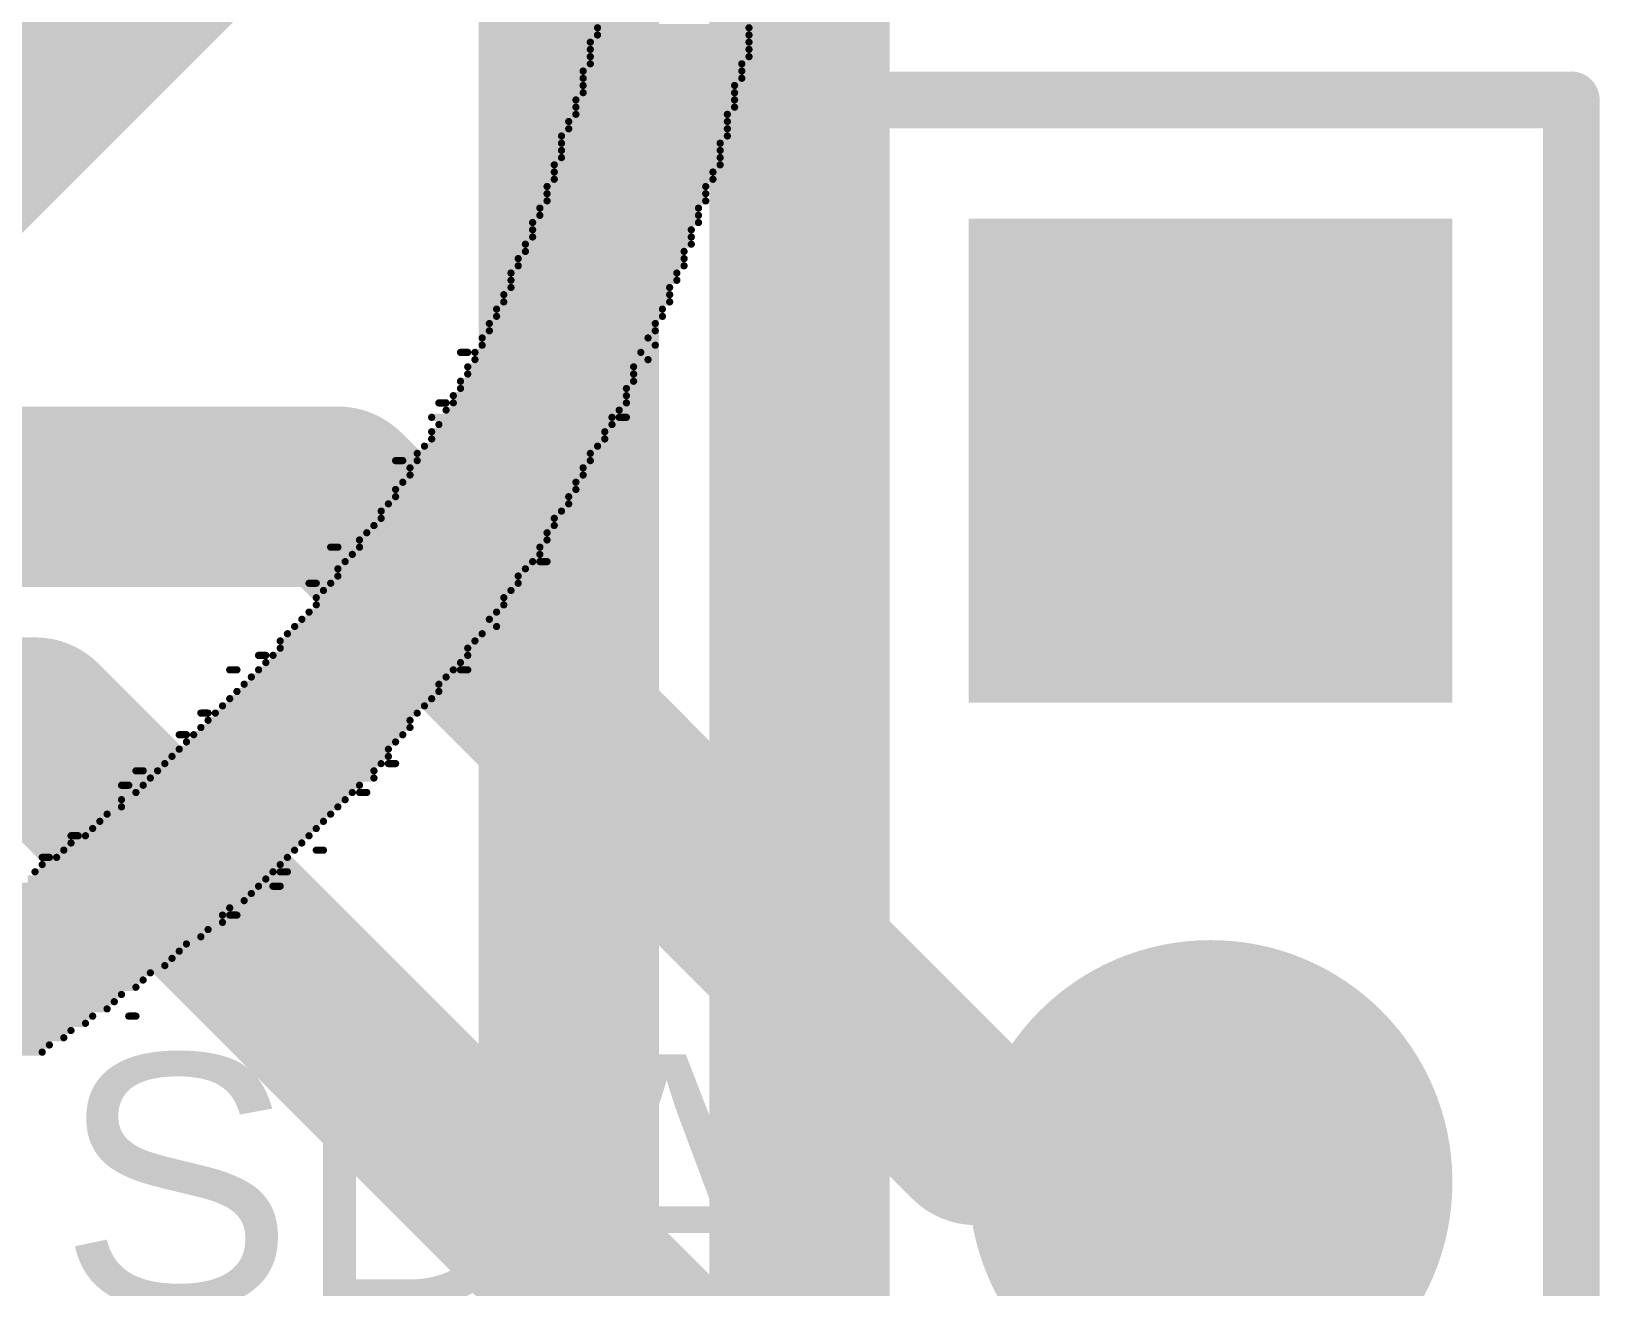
# Model space of a CAD drawing. Header units: millimetres. Extents: x -0.12 to 2.11, y 0 to 1.55.
# Drawn here: x 1.8805 to 2.0979, y 0.5575 to 0.7315 of the extents above; entities that cross this region are included whole.
import ezdxf

# ---------------------------------------------------------------- set-up
doc = ezdxf.new("R2010")
doc.units = ezdxf.units.MM
doc.header["$MEASUREMENT"] = 0
for name, color, linetype in [('BottomLayer', 5, 'Continuous'), ('BottomOverlay', 54, 'Continuous'), ('BottomSolder', 6, 'Continuous'), ('MultiLayer', 9, 'Continuous'), ('PadHoleLayer', 156, 'Continuous'), ('TopLayer', 1, 'Continuous'), ('TopOverlay', 2, 'Continuous'), ('TopSolder', 216, 'Continuous')]:
    doc.layers.add(name, color=color, linetype=linetype)
doc.styles.add('Arial', font='', dxfattribs={"height": 0.2})
doc.styles.get('Arial').set_extended_font_data('Arial')

# ---------------------------------------------------------------- blocks, each defined once
blk = doc.blocks.new('HDR1X6__35')
at = {"layer": 'BottomLayer'}
blk.add_hatch(color=5, dxfattribs=at).paths.add_polyline_path([(-0.02953, 0.02953), (0.02953, 0.02953), (0.02953, -0.02953), (-0.02953, -0.02953)])
h = blk.add_hatch(color=5, dxfattribs=at)
edge = h.paths.add_edge_path()
edge.add_arc((0.1, 0), 0.02953, 0, 360)
at = {"layer": 'BottomSolder'}
blk.add_hatch(color=6, dxfattribs=at).paths.add_polyline_path([(-0.03353, 0.03353), (0.03353, 0.03353), (0.03353, -0.03353), (-0.03353, -0.03353)])
h = blk.add_hatch(color=6, dxfattribs=at)
edge = h.paths.add_edge_path()
edge.add_arc((0.1, 0), 0.03353, 0, 360)
at = {"layer": 'MultiLayer'}
blk.add_hatch(color=9, dxfattribs=at).paths.add_polyline_path([(-0.02953, 0.02953), (0.02953, 0.02953), (0.02953, -0.02953), (-0.02953, -0.02953)])
h = blk.add_hatch(color=9, dxfattribs=at)
edge = h.paths.add_edge_path()
edge.add_arc((0.1, 0), 0.02953, 0, 360)
at = {"layer": 'PadHoleLayer'}
h = blk.add_hatch(color=156, dxfattribs=at)
edge = h.paths.add_edge_path()
edge.add_arc((0, 0), 0.01772, 0, 360)
h = blk.add_hatch(color=156, dxfattribs=at)
edge = h.paths.add_edge_path()
edge.add_arc((0.1, 0), 0.01772, 0, 360)
at = {"layer": 'TopLayer'}
blk.add_hatch(color=1, dxfattribs=at).paths.add_polyline_path([(-0.02953, 0.02953), (0.02953, 0.02953), (0.02953, -0.02953), (-0.02953, -0.02953)])
h = blk.add_hatch(color=1, dxfattribs=at)
edge = h.paths.add_edge_path()
edge.add_arc((0.1, 0), 0.02953, 0, 360)
at = {"layer": 'TopSolder'}
blk.add_hatch(color=216, dxfattribs=at).paths.add_polyline_path([(-0.03353, 0.03353), (0.03353, 0.03353), (0.03353, -0.03353), (-0.03353, -0.03353)])
h = blk.add_hatch(color=216, dxfattribs=at)
edge = h.paths.add_edge_path()
edge.add_arc((0.1, 0), 0.03353, 0, 360)
at = {"layer": 'TopOverlay', "const_width": 0.00787}
for points in [[(-0.05, -0.05), (-0.05, 0.05)], [(0.55, 0.05), (-0.05, 0.05)], [(0.55, -0.05), (-0.05, -0.05)]]:
    blk.add_lwpolyline(points, dxfattribs=at)
at = {"layer": 'TopOverlay', "const_width": 0.00394}
for points in [[(-0.05197, 0.05, 1), (-0.04803, 0.05, 1)], [(-0.05197, 0.05, 1), (-0.04803, 0.05, 1)], [(-0.05197, -0.05, 1), (-0.04803, -0.05, 1)], [(-0.05197, -0.05, 1), (-0.04803, -0.05, 1)]]:
    blk.add_lwpolyline(points, format="xyb", close=True, dxfattribs=at)

msp = doc.modelspace()

# ---------------------------------------------------------------- linework, layer by layer
at = {"layer": 'BottomLayer', "const_width": 0.025}
for points in [[(1.86, 0.702), (2.044, 0.886)], [(1.33726, 0.667), (1.923, 0.667)], [(1.923, 0.667), (2.01148, 0.57852)], [(1.32401, 0.635), (1.881, 0.635)], [(1.881, 0.635), (2.044, 0.472)], [(1.81449, 0.603), (1.952, 0.46549)], [(2.01148, 0.57852), (2.03748, 0.57852)], [(2.03748, 0.57852), (2.044, 0.572)]]:
    msp.add_lwpolyline(points, dxfattribs=at)
at = {"layer": 'BottomLayer', "const_width": 0.0125}
for points in [[(1.91675, 0.667, 1), (1.92925, 0.667, 1)], [(1.91675, 0.667, 1), (1.92925, 0.667, 1)], [(1.87475, 0.635, 1), (1.88725, 0.635, 1)], [(1.87475, 0.635, 1), (1.88725, 0.635, 1)], [(2.00523, 0.57852, 1), (2.01773, 0.57852, 1)], [(2.00523, 0.57852, 1), (2.01773, 0.57852, 1)], [(2.03123, 0.57852, 1), (2.04373, 0.57852, 1)], [(2.03123, 0.57852, 1), (2.04373, 0.57852, 1)], [(2.03775, 0.572, 1), (2.05025, 0.572, 1)]]:
    msp.add_lwpolyline(points, format="xyb", close=True, dxfattribs=at)
at = {"layer": 'BottomOverlay', "const_width": 0.001}
for points in [[(1.959, 0.732), (1.98, 0.732)], [(1.959, 0.731), (1.98, 0.731)], [(1.958, 0.73), (1.98, 0.73)], [(1.958, 0.729), (1.98, 0.729)], [(1.958, 0.728), (1.98, 0.728)], [(1.957, 0.726), (1.979, 0.726)], [(1.958, 0.727), (1.979, 0.727)], [(1.957, 0.725), (1.979, 0.725)], [(1.957, 0.724), (1.978, 0.724)], [(1.956, 0.722), (1.978, 0.722)], [(1.957, 0.723), (1.978, 0.723)], [(1.956, 0.721), (1.978, 0.721)], [(1.956, 0.72), (1.977, 0.72)], [(1.955, 0.719), (1.977, 0.719)], [(1.955, 0.718), (1.977, 0.718)], [(1.954, 0.717), (1.977, 0.717)], [(1.954, 0.716), (1.976, 0.716)], [(1.954, 0.715), (1.976, 0.715)], [(1.953, 0.713), (1.976, 0.713)], [(1.954, 0.714), (1.976, 0.714)], [(1.953, 0.712), (1.975, 0.712)], [(1.953, 0.711), (1.975, 0.711)], [(1.952, 0.71), (1.974, 0.71)], [(1.952, 0.709), (1.974, 0.709)], [(1.951, 0.707), (1.973, 0.707)], [(1.952, 0.708), (1.974, 0.708)], [(1.95, 0.705), (1.973, 0.705)], [(1.95, 0.704), (1.972, 0.704)], [(1.951, 0.706), (1.973, 0.706)], [(1.949, 0.702), (1.972, 0.702)], [(1.95, 0.703), (1.972, 0.703)], [(1.948, 0.7), (1.971, 0.7)], [(1.949, 0.701), (1.971, 0.701)], [(1.947, 0.698), (1.97, 0.698)], [(1.948, 0.699), (1.971, 0.699)], [(1.947, 0.697), (1.97, 0.697)], [(1.947, 0.696), (1.969, 0.696)], [(1.946, 0.695), (1.969, 0.695)], [(1.946, 0.694), (1.969, 0.694)], [(1.944, 0.691), (1.967, 0.691)], [(1.945, 0.693), (1.968, 0.693)], [(1.945, 0.692), (1.968, 0.692)], [(1.943, 0.689), (1.966, 0.689)], [(1.944, 0.69), (1.967, 0.69)], [(1.94, 0.687), (1.941, 0.687)], [(1.942, 0.687), (1.965, 0.687)], [(1.943, 0.688), (1.967, 0.688)], [(1.941, 0.685), (1.964, 0.685)], [(1.942, 0.686), (1.966, 0.686)], [(1.94, 0.683), (1.964, 0.683)], [(1.941, 0.684), (1.964, 0.684)], [(1.939, 0.681), (1.963, 0.681)], [(1.94, 0.682), (1.963, 0.682)], [(1.936, 0.678), (1.961, 0.678)], [(1.937, 0.68), (1.938, 0.68)], [(1.938, 0.679), (1.962, 0.679)], [(1.939, 0.68), (1.963, 0.68)], [(1.962, 0.678), (1.963, 0.678)], [(1.936, 0.676), (1.96, 0.676)], [(1.937, 0.677), (1.961, 0.677)], [(1.935, 0.674), (1.959, 0.674)], [(1.936, 0.675), (1.96, 0.675)], [(1.931, 0.672), (1.932, 0.672)], [(1.934, 0.673), (1.958, 0.673)], [(1.934, 0.672), (1.958, 0.672)], [(1.933, 0.671), (1.957, 0.671)], [(1.933, 0.67), (1.957, 0.67)], [(1.931, 0.668), (1.956, 0.668)], [(1.932, 0.669), (1.956, 0.669)], [(1.929, 0.665), (1.954, 0.665)], [(1.93, 0.666), (1.955, 0.666)], [(1.931, 0.667), (1.955, 0.667)], [(1.928, 0.663), (1.953, 0.663)], [(1.929, 0.664), (1.953, 0.664)], [(1.926, 0.661), (1.952, 0.661)], [(1.927, 0.662), (1.952, 0.662)], [(1.922, 0.66), (1.923, 0.66)], [(1.925, 0.659), (1.951, 0.659)], [(1.926, 0.66), (1.951, 0.66)], [(1.923, 0.657), (1.949, 0.657)], [(1.924, 0.658), (1.95, 0.658)], [(1.951, 0.658), (1.952, 0.658)], [(1.919, 0.655), (1.92, 0.655)], [(1.921, 0.654), (1.947, 0.654)], [(1.922, 0.655), (1.948, 0.655)], [(1.923, 0.656), (1.948, 0.656)], [(1.92, 0.653), (1.946, 0.653)], [(1.92, 0.652), (1.946, 0.652)], [(1.918, 0.65), (1.944, 0.65)], [(1.919, 0.651), (1.945, 0.651)], [(1.916, 0.648), (1.943, 0.648)], [(1.917, 0.649), (1.945, 0.649)], [(1.915, 0.647), (1.942, 0.647)], [(1.915, 0.646), (1.941, 0.646)], [(1.912, 0.645), (1.913, 0.645)], [(1.913, 0.644), (1.94, 0.644)], [(1.914, 0.645), (1.941, 0.645)], [(1.908, 0.643), (1.909, 0.643)], [(1.91, 0.641), (1.937, 0.641)], [(1.911, 0.642), (1.938, 0.642)], [(1.912, 0.643), (1.939, 0.643)], [(1.94, 0.643), (1.941, 0.643)], [(1.908, 0.639), (1.936, 0.639)], [(1.909, 0.64), (1.937, 0.64)], [(1.904, 0.637), (1.905, 0.637)], [(1.906, 0.637), (1.934, 0.637)], [(1.907, 0.638), (1.935, 0.638)], [(1.904, 0.635), (1.933, 0.635)], [(1.905, 0.636), (1.933, 0.636)], [(1.901, 0.634), (1.902, 0.634)], [(1.902, 0.633), (1.931, 0.633)], [(1.903, 0.634), (1.932, 0.634)], [(1.9, 0.631), (1.93, 0.631)], [(1.901, 0.632), (1.93, 0.632)], [(1.895, 0.629), (1.896, 0.629)], [(1.897, 0.628), (1.928, 0.628)], [(1.898, 0.629), (1.928, 0.629)], [(1.899, 0.63), (1.929, 0.63)], [(1.93, 0.63), (1.931, 0.63)], [(1.893, 0.627), (1.894, 0.627)], [(1.895, 0.626), (1.925, 0.626)], [(1.896, 0.627), (1.926, 0.627)], [(1.926, 0.626), (1.927, 0.626)], [(1.893, 0.625), (1.924, 0.625)], [(1.893, 0.624), (1.923, 0.624)], [(1.89, 0.622), (1.921, 0.622)], [(1.891, 0.623), (1.922, 0.623)], [(1.886, 0.62), (1.887, 0.62)], [(1.888, 0.62), (1.919, 0.62)], [(1.889, 0.621), (1.92, 0.621)], [(1.885, 0.618), (1.917, 0.618)], [(1.886, 0.619), (1.918, 0.619)], [(1.92, 0.618), (1.921, 0.618)], [(1.881, 0.615), (1.914, 0.615)], [(1.882, 0.617), (1.883, 0.617)], [(1.882, 0.616), (1.915, 0.616)], [(1.884, 0.617), (1.916, 0.617)], [(1.915, 0.615), (1.916, 0.615)], [(1.878, 0.613), (1.912, 0.613)], [(1.88, 0.614), (1.913, 0.614)], [(1.914, 0.613), (1.915, 0.613)], [(1.876, 0.611), (1.91, 0.611)], [(1.877, 0.612), (1.911, 0.612)], [(1.873, 0.609), (1.907, 0.609)], [(1.874, 0.61), (1.908, 0.61)], [(1.908, 0.609), (1.909, 0.609)], [(1.869, 0.607), (1.905, 0.607)], [(1.871, 0.608), (1.907, 0.608)], [(1.865, 0.604), (1.901, 0.604)], [(1.866, 0.605), (1.902, 0.605)], [(1.867, 0.606), (1.904, 0.606)], [(1.861, 0.602), (1.899, 0.602)], [(1.863, 0.603), (1.9, 0.603)], [(1.858, 0.6), (1.896, 0.6)], [(1.859, 0.601), (1.897, 0.601)], [(1.853, 0.598), (1.893, 0.598)], [(1.856, 0.599), (1.895, 0.599)], [(1.85, 0.596), (1.891, 0.596)], [(1.852, 0.597), (1.892, 0.597)], [(1.846, 0.594), (1.888, 0.594)], [(1.848, 0.595), (1.889, 0.595)], [(1.894, 0.595), (1.895, 0.595)], [(1.839, 0.591), (1.883, 0.591)], [(1.841, 0.592), (1.885, 0.592)], [(1.844, 0.593), (1.886, 0.593)], [(1.837, 0.59), (1.882, 0.59)]]:
    msp.add_lwpolyline(points, dxfattribs=at)
at = {"layer": 'BottomOverlay', "const_width": 0.0005}
for points in [[(1.95875, 0.732, 1), (1.95925, 0.732, 1)], [(1.95875, 0.731, 1), (1.95925, 0.731, 1)], [(1.97975, 0.732, 1), (1.98025, 0.732, 1)], [(1.97975, 0.731, 1), (1.98025, 0.731, 1)], [(1.95775, 0.73, 1), (1.95825, 0.73, 1)], [(1.95775, 0.729, 1), (1.95825, 0.729, 1)], [(1.95775, 0.728, 1), (1.95825, 0.728, 1)], [(1.97975, 0.73, 1), (1.98025, 0.73, 1)], [(1.97975, 0.729, 1), (1.98025, 0.729, 1)], [(1.97975, 0.728, 1), (1.98025, 0.728, 1)], [(1.95675, 0.726, 1), (1.95725, 0.726, 1)], [(1.95775, 0.727, 1), (1.95825, 0.727, 1)], [(1.97875, 0.727, 1), (1.97925, 0.727, 1)], [(1.97875, 0.726, 1), (1.97925, 0.726, 1)], [(1.95675, 0.725, 1), (1.95725, 0.725, 1)], [(1.95675, 0.724, 1), (1.95725, 0.724, 1)], [(1.97775, 0.724, 1), (1.97825, 0.724, 1)], [(1.97875, 0.725, 1), (1.97925, 0.725, 1)], [(1.95575, 0.722, 1), (1.95625, 0.722, 1)], [(1.95675, 0.723, 1), (1.95725, 0.723, 1)], [(1.97775, 0.723, 1), (1.97825, 0.723, 1)], [(1.97775, 0.722, 1), (1.97825, 0.722, 1)], [(1.95575, 0.721, 1), (1.95625, 0.721, 1)], [(1.95575, 0.72, 1), (1.95625, 0.72, 1)], [(1.97675, 0.72, 1), (1.97725, 0.72, 1)], [(1.97775, 0.721, 1), (1.97825, 0.721, 1)], [(1.95475, 0.719, 1), (1.95525, 0.719, 1)], [(1.95475, 0.718, 1), (1.95525, 0.718, 1)], [(1.97675, 0.719, 1), (1.97725, 0.719, 1)], [(1.97675, 0.718, 1), (1.97725, 0.718, 1)], [(1.95375, 0.717, 1), (1.95425, 0.717, 1)], [(1.95375, 0.716, 1), (1.95425, 0.716, 1)], [(1.95375, 0.715, 1), (1.95425, 0.715, 1)], [(1.97575, 0.716, 1), (1.97625, 0.716, 1)], [(1.97575, 0.715, 1), (1.97625, 0.715, 1)], [(1.97675, 0.717, 1), (1.97725, 0.717, 1)], [(1.95275, 0.713, 1), (1.95325, 0.713, 1)], [(1.95375, 0.714, 1), (1.95425, 0.714, 1)], [(1.97575, 0.714, 1), (1.97625, 0.714, 1)], [(1.97575, 0.713, 1), (1.97625, 0.713, 1)], [(1.95275, 0.712, 1), (1.95325, 0.712, 1)], [(1.95275, 0.711, 1), (1.95325, 0.711, 1)], [(1.97475, 0.712, 1), (1.97525, 0.712, 1)], [(1.97475, 0.711, 1), (1.97525, 0.711, 1)], [(1.95175, 0.71, 1), (1.95225, 0.71, 1)], [(1.95175, 0.709, 1), (1.95225, 0.709, 1)], [(1.97375, 0.71, 1), (1.97425, 0.71, 1)], [(1.97375, 0.709, 1), (1.97425, 0.709, 1)], [(1.95075, 0.707, 1), (1.95125, 0.707, 1)], [(1.95175, 0.708, 1), (1.95225, 0.708, 1)], [(1.97275, 0.707, 1), (1.97325, 0.707, 1)], [(1.97375, 0.708, 1), (1.97425, 0.708, 1)], [(1.94975, 0.705, 1), (1.95025, 0.705, 1)], [(1.94975, 0.704, 1), (1.95025, 0.704, 1)], [(1.95075, 0.706, 1), (1.95125, 0.706, 1)], [(1.97175, 0.704, 1), (1.97225, 0.704, 1)], [(1.97275, 0.706, 1), (1.97325, 0.706, 1)], [(1.97275, 0.705, 1), (1.97325, 0.705, 1)], [(1.94875, 0.702, 1), (1.94925, 0.702, 1)], [(1.94975, 0.703, 1), (1.95025, 0.703, 1)], [(1.97175, 0.703, 1), (1.97225, 0.703, 1)], [(1.97175, 0.702, 1), (1.97225, 0.702, 1)], [(1.94775, 0.7, 1), (1.94825, 0.7, 1)], [(1.94875, 0.701, 1), (1.94925, 0.701, 1)], [(1.97075, 0.701, 1), (1.97125, 0.701, 1)], [(1.97075, 0.7, 1), (1.97125, 0.7, 1)], [(1.94675, 0.698, 1), (1.94725, 0.698, 1)], [(1.94775, 0.699, 1), (1.94825, 0.699, 1)], [(1.96975, 0.698, 1), (1.97025, 0.698, 1)], [(1.97075, 0.699, 1), (1.97125, 0.699, 1)], [(1.94675, 0.697, 1), (1.94725, 0.697, 1)], [(1.94675, 0.696, 1), (1.94725, 0.696, 1)], [(1.96875, 0.696, 1), (1.96925, 0.696, 1)], [(1.96975, 0.697, 1), (1.97025, 0.697, 1)], [(1.94575, 0.695, 1), (1.94625, 0.695, 1)], [(1.94575, 0.694, 1), (1.94625, 0.694, 1)], [(1.96875, 0.695, 1), (1.96925, 0.695, 1)], [(1.96875, 0.694, 1), (1.96925, 0.694, 1)], [(1.94375, 0.691, 1), (1.94425, 0.691, 1)], [(1.94475, 0.693, 1), (1.94525, 0.693, 1)], [(1.94475, 0.692, 1), (1.94525, 0.692, 1)], [(1.96675, 0.691, 1), (1.96725, 0.691, 1)], [(1.96775, 0.693, 1), (1.96825, 0.693, 1)], [(1.96775, 0.692, 1), (1.96825, 0.692, 1)], [(1.94275, 0.689, 1), (1.94325, 0.689, 1)], [(1.94375, 0.69, 1), (1.94425, 0.69, 1)], [(1.96575, 0.689, 1), (1.96625, 0.689, 1)], [(1.96675, 0.69, 1), (1.96725, 0.69, 1)], [(1.93975, 0.687, 1), (1.94025, 0.687, 1)], [(1.94075, 0.687, 1), (1.94125, 0.687, 1)], [(1.94175, 0.687, 1), (1.94225, 0.687, 1)], [(1.94275, 0.688, 1), (1.94325, 0.688, 1)], [(1.96475, 0.687, 1), (1.96525, 0.687, 1)], [(1.96675, 0.688, 1), (1.96725, 0.688, 1)], [(1.94075, 0.685, 1), (1.94125, 0.685, 1)], [(1.94175, 0.686, 1), (1.94225, 0.686, 1)], [(1.96375, 0.685, 1), (1.96425, 0.685, 1)], [(1.96575, 0.686, 1), (1.96625, 0.686, 1)], [(1.93975, 0.683, 1), (1.94025, 0.683, 1)], [(1.94075, 0.684, 1), (1.94125, 0.684, 1)], [(1.96375, 0.684, 1), (1.96425, 0.684, 1)], [(1.96375, 0.683, 1), (1.96425, 0.683, 1)], [(1.93875, 0.681, 1), (1.93925, 0.681, 1)], [(1.93975, 0.682, 1), (1.94025, 0.682, 1)], [(1.96275, 0.682, 1), (1.96325, 0.682, 1)], [(1.96275, 0.681, 1), (1.96325, 0.681, 1)], [(1.93575, 0.678, 1), (1.93625, 0.678, 1)], [(1.93675, 0.68, 1), (1.93725, 0.68, 1)], [(1.93775, 0.68, 1), (1.93825, 0.68, 1)], [(1.93775, 0.679, 1), (1.93825, 0.679, 1)], [(1.93875, 0.68, 1), (1.93925, 0.68, 1)], [(1.96075, 0.678, 1), (1.96125, 0.678, 1)], [(1.96175, 0.679, 1), (1.96225, 0.679, 1)], [(1.96175, 0.678, 1), (1.96225, 0.678, 1)], [(1.96275, 0.68, 1), (1.96325, 0.68, 1)], [(1.96275, 0.678, 1), (1.96325, 0.678, 1)], [(1.93575, 0.676, 1), (1.93625, 0.676, 1)], [(1.93675, 0.677, 1), (1.93725, 0.677, 1)], [(1.95975, 0.676, 1), (1.96025, 0.676, 1)], [(1.96075, 0.677, 1), (1.96125, 0.677, 1)], [(1.93475, 0.674, 1), (1.93525, 0.674, 1)], [(1.93575, 0.675, 1), (1.93625, 0.675, 1)], [(1.95875, 0.674, 1), (1.95925, 0.674, 1)], [(1.95975, 0.675, 1), (1.96025, 0.675, 1)], [(1.93075, 0.672, 1), (1.93125, 0.672, 1)], [(1.93175, 0.672, 1), (1.93225, 0.672, 1)], [(1.93375, 0.673, 1), (1.93425, 0.673, 1)], [(1.93375, 0.672, 1), (1.93425, 0.672, 1)], [(1.95775, 0.673, 1), (1.95825, 0.673, 1)], [(1.95775, 0.672, 1), (1.95825, 0.672, 1)], [(1.93275, 0.671, 1), (1.93325, 0.671, 1)], [(1.93275, 0.67, 1), (1.93325, 0.67, 1)], [(1.95675, 0.671, 1), (1.95725, 0.671, 1)], [(1.95675, 0.67, 1), (1.95725, 0.67, 1)], [(1.93075, 0.668, 1), (1.93125, 0.668, 1)], [(1.93175, 0.669, 1), (1.93225, 0.669, 1)], [(1.95575, 0.669, 1), (1.95625, 0.669, 1)], [(1.95575, 0.668, 1), (1.95625, 0.668, 1)], [(1.92875, 0.665, 1), (1.92925, 0.665, 1)], [(1.92975, 0.666, 1), (1.93025, 0.666, 1)], [(1.93075, 0.667, 1), (1.93125, 0.667, 1)], [(1.95375, 0.665, 1), (1.95425, 0.665, 1)], [(1.95475, 0.667, 1), (1.95525, 0.667, 1)], [(1.95475, 0.666, 1), (1.95525, 0.666, 1)], [(1.92775, 0.663, 1), (1.92825, 0.663, 1)], [(1.92875, 0.664, 1), (1.92925, 0.664, 1)], [(1.95275, 0.664, 1), (1.95325, 0.664, 1)], [(1.95275, 0.663, 1), (1.95325, 0.663, 1)], [(1.92575, 0.661, 1), (1.92625, 0.661, 1)], [(1.92675, 0.662, 1), (1.92725, 0.662, 1)], [(1.95175, 0.662, 1), (1.95225, 0.662, 1)], [(1.95175, 0.661, 1), (1.95225, 0.661, 1)], [(1.92175, 0.66, 1), (1.92225, 0.66, 1)], [(1.92275, 0.66, 1), (1.92325, 0.66, 1)], [(1.92475, 0.659, 1), (1.92525, 0.659, 1)], [(1.92575, 0.66, 1), (1.92625, 0.66, 1)], [(1.95075, 0.66, 1), (1.95125, 0.66, 1)], [(1.95075, 0.659, 1), (1.95125, 0.659, 1)], [(1.92275, 0.657, 1), (1.92325, 0.657, 1)], [(1.92375, 0.658, 1), (1.92425, 0.658, 1)], [(1.94875, 0.657, 1), (1.94925, 0.657, 1)], [(1.94975, 0.658, 1), (1.95025, 0.658, 1)], [(1.95075, 0.658, 1), (1.95125, 0.658, 1)], [(1.95175, 0.658, 1), (1.95225, 0.658, 1)], [(1.91875, 0.655, 1), (1.91925, 0.655, 1)], [(1.91975, 0.655, 1), (1.92025, 0.655, 1)], [(1.92075, 0.654, 1), (1.92125, 0.654, 1)], [(1.92175, 0.655, 1), (1.92225, 0.655, 1)], [(1.92275, 0.656, 1), (1.92325, 0.656, 1)], [(1.94675, 0.654, 1), (1.94725, 0.654, 1)], [(1.94775, 0.656, 1), (1.94825, 0.656, 1)], [(1.94775, 0.655, 1), (1.94825, 0.655, 1)], [(1.91975, 0.653, 1), (1.92025, 0.653, 1)], [(1.91975, 0.652, 1), (1.92025, 0.652, 1)], [(1.94575, 0.653, 1), (1.94625, 0.653, 1)], [(1.94575, 0.652, 1), (1.94625, 0.652, 1)], [(1.91775, 0.65, 1), (1.91825, 0.65, 1)], [(1.91875, 0.651, 1), (1.91925, 0.651, 1)], [(1.94375, 0.65, 1), (1.94425, 0.65, 1)], [(1.94475, 0.651, 1), (1.94525, 0.651, 1)], [(1.91575, 0.648, 1), (1.91625, 0.648, 1)], [(1.91675, 0.649, 1), (1.91725, 0.649, 1)], [(1.94275, 0.648, 1), (1.94325, 0.648, 1)], [(1.94475, 0.649, 1), (1.94525, 0.649, 1)], [(1.91475, 0.647, 1), (1.91525, 0.647, 1)], [(1.91475, 0.646, 1), (1.91525, 0.646, 1)], [(1.94075, 0.646, 1), (1.94125, 0.646, 1)], [(1.94175, 0.647, 1), (1.94225, 0.647, 1)], [(1.91175, 0.645, 1), (1.91225, 0.645, 1)], [(1.91275, 0.645, 1), (1.91325, 0.645, 1)], [(1.91275, 0.644, 1), (1.91325, 0.644, 1)], [(1.91375, 0.645, 1), (1.91425, 0.645, 1)], [(1.93975, 0.644, 1), (1.94025, 0.644, 1)], [(1.94075, 0.645, 1), (1.94125, 0.645, 1)], [(1.90775, 0.643, 1), (1.90825, 0.643, 1)], [(1.90875, 0.643, 1), (1.90925, 0.643, 1)], [(1.90975, 0.641, 1), (1.91025, 0.641, 1)], [(1.91075, 0.642, 1), (1.91125, 0.642, 1)], [(1.91175, 0.643, 1), (1.91225, 0.643, 1)], [(1.93675, 0.641, 1), (1.93725, 0.641, 1)], [(1.93775, 0.642, 1), (1.93825, 0.642, 1)], [(1.93875, 0.643, 1), (1.93925, 0.643, 1)], [(1.93975, 0.643, 1), (1.94025, 0.643, 1)], [(1.94075, 0.643, 1), (1.94125, 0.643, 1)], [(1.90775, 0.639, 1), (1.90825, 0.639, 1)], [(1.90875, 0.64, 1), (1.90925, 0.64, 1)], [(1.93575, 0.639, 1), (1.93625, 0.639, 1)], [(1.93675, 0.64, 1), (1.93725, 0.64, 1)], [(1.90375, 0.637, 1), (1.90425, 0.637, 1)], [(1.90475, 0.637, 1), (1.90525, 0.637, 1)], [(1.90575, 0.637, 1), (1.90625, 0.637, 1)], [(1.90675, 0.638, 1), (1.90725, 0.638, 1)], [(1.93375, 0.637, 1), (1.93425, 0.637, 1)], [(1.93475, 0.638, 1), (1.93525, 0.638, 1)], [(1.90375, 0.635, 1), (1.90425, 0.635, 1)], [(1.90475, 0.636, 1), (1.90525, 0.636, 1)], [(1.93275, 0.636, 1), (1.93325, 0.636, 1)], [(1.93275, 0.635, 1), (1.93325, 0.635, 1)], [(1.90075, 0.634, 1), (1.90125, 0.634, 1)], [(1.90175, 0.634, 1), (1.90225, 0.634, 1)], [(1.90175, 0.633, 1), (1.90225, 0.633, 1)], [(1.90275, 0.634, 1), (1.90325, 0.634, 1)], [(1.93075, 0.633, 1), (1.93125, 0.633, 1)], [(1.93175, 0.634, 1), (1.93225, 0.634, 1)], [(1.89975, 0.631, 1), (1.90025, 0.631, 1)], [(1.90075, 0.632, 1), (1.90125, 0.632, 1)], [(1.92975, 0.632, 1), (1.93025, 0.632, 1)], [(1.92975, 0.631, 1), (1.93025, 0.631, 1)], [(1.89475, 0.629, 1), (1.89525, 0.629, 1)], [(1.89575, 0.629, 1), (1.89625, 0.629, 1)], [(1.89675, 0.628, 1), (1.89725, 0.628, 1)], [(1.89775, 0.629, 1), (1.89825, 0.629, 1)], [(1.89875, 0.63, 1), (1.89925, 0.63, 1)], [(1.92775, 0.629, 1), (1.92825, 0.629, 1)], [(1.92775, 0.628, 1), (1.92825, 0.628, 1)], [(1.92875, 0.63, 1), (1.92925, 0.63, 1)], [(1.92975, 0.63, 1), (1.93025, 0.63, 1)], [(1.93075, 0.63, 1), (1.93125, 0.63, 1)], [(1.89275, 0.627, 1), (1.89325, 0.627, 1)], [(1.89375, 0.627, 1), (1.89425, 0.627, 1)], [(1.89475, 0.626, 1), (1.89525, 0.626, 1)], [(1.89575, 0.627, 1), (1.89625, 0.627, 1)], [(1.92475, 0.626, 1), (1.92525, 0.626, 1)], [(1.92575, 0.627, 1), (1.92625, 0.627, 1)], [(1.92575, 0.626, 1), (1.92625, 0.626, 1)], [(1.92675, 0.626, 1), (1.92725, 0.626, 1)], [(1.89275, 0.625, 1), (1.89325, 0.625, 1)], [(1.89275, 0.624, 1), (1.89325, 0.624, 1)], [(1.92275, 0.624, 1), (1.92325, 0.624, 1)], [(1.92375, 0.625, 1), (1.92425, 0.625, 1)], [(1.88975, 0.622, 1), (1.89025, 0.622, 1)], [(1.89075, 0.623, 1), (1.89125, 0.623, 1)], [(1.92075, 0.622, 1), (1.92125, 0.622, 1)], [(1.92175, 0.623, 1), (1.92225, 0.623, 1)], [(1.88575, 0.62, 1), (1.88625, 0.62, 1)], [(1.88675, 0.62, 1), (1.88725, 0.62, 1)], [(1.88775, 0.62, 1), (1.88825, 0.62, 1)], [(1.88875, 0.621, 1), (1.88925, 0.621, 1)], [(1.91875, 0.62, 1), (1.91925, 0.62, 1)], [(1.91975, 0.621, 1), (1.92025, 0.621, 1)], [(1.88475, 0.618, 1), (1.88525, 0.618, 1)], [(1.88575, 0.619, 1), (1.88625, 0.619, 1)], [(1.91675, 0.618, 1), (1.91725, 0.618, 1)], [(1.91775, 0.619, 1), (1.91825, 0.619, 1)], [(1.91975, 0.618, 1), (1.92025, 0.618, 1)], [(1.92075, 0.618, 1), (1.92125, 0.618, 1)], [(1.88075, 0.615, 1), (1.88125, 0.615, 1)], [(1.88175, 0.617, 1), (1.88225, 0.617, 1)], [(1.88175, 0.616, 1), (1.88225, 0.616, 1)], [(1.88275, 0.617, 1), (1.88325, 0.617, 1)], [(1.88375, 0.617, 1), (1.88425, 0.617, 1)], [(1.91375, 0.615, 1), (1.91425, 0.615, 1)], [(1.91475, 0.616, 1), (1.91525, 0.616, 1)], [(1.91475, 0.615, 1), (1.91525, 0.615, 1)], [(1.91575, 0.617, 1), (1.91625, 0.617, 1)], [(1.91575, 0.615, 1), (1.91625, 0.615, 1)], [(1.91175, 0.613, 1), (1.91225, 0.613, 1)], [(1.91275, 0.614, 1), (1.91325, 0.614, 1)], [(1.91375, 0.613, 1), (1.91425, 0.613, 1)], [(1.91475, 0.613, 1), (1.91525, 0.613, 1)], [(1.90975, 0.611, 1), (1.91025, 0.611, 1)], [(1.91075, 0.612, 1), (1.91125, 0.612, 1)], [(1.90675, 0.609, 1), (1.90725, 0.609, 1)], [(1.90775, 0.61, 1), (1.90825, 0.61, 1)], [(1.90775, 0.609, 1), (1.90825, 0.609, 1)], [(1.90875, 0.609, 1), (1.90925, 0.609, 1)], [(1.90475, 0.607, 1), (1.90525, 0.607, 1)], [(1.90675, 0.608, 1), (1.90725, 0.608, 1)], [(1.90075, 0.604, 1), (1.90125, 0.604, 1)], [(1.90175, 0.605, 1), (1.90225, 0.605, 1)], [(1.90375, 0.606, 1), (1.90425, 0.606, 1)], [(1.89875, 0.602, 1), (1.89925, 0.602, 1)], [(1.89975, 0.603, 1), (1.90025, 0.603, 1)], [(1.89575, 0.6, 1), (1.89625, 0.6, 1)], [(1.89675, 0.601, 1), (1.89725, 0.601, 1)], [(1.89275, 0.598, 1), (1.89325, 0.598, 1)], [(1.89475, 0.599, 1), (1.89525, 0.599, 1)], [(1.89075, 0.596, 1), (1.89125, 0.596, 1)], [(1.89175, 0.597, 1), (1.89225, 0.597, 1)], [(1.88775, 0.594, 1), (1.88825, 0.594, 1)], [(1.88875, 0.595, 1), (1.88925, 0.595, 1)], [(1.89375, 0.595, 1), (1.89425, 0.595, 1)], [(1.89475, 0.595, 1), (1.89525, 0.595, 1)], [(1.88275, 0.591, 1), (1.88325, 0.591, 1)], [(1.88475, 0.592, 1), (1.88525, 0.592, 1)], [(1.88575, 0.593, 1), (1.88625, 0.593, 1)], [(1.88175, 0.59, 1), (1.88225, 0.59, 1)]]:
    msp.add_lwpolyline(points, format="xyb", close=True, dxfattribs=at)
at = {"layer": 'TopLayer', "const_width": 0.025}
for points in [[(1.987, 0.238), (1.987, 1.061)], [(1.955, 0.256), (1.955, 1.005)]]:
    msp.add_lwpolyline(points, dxfattribs=at)

# ---------------------------------------------------------------- block references
at = {"rotation": 270}
msp.add_blockref('HDR1X6__35', (2.044, 0.672), dxfattribs=at)

# ---------------------------------------------------------------- texts
at = {"layer": 'TopOverlay', "style": 'Arial'}
msp.add_text('SDA_E', height=0.035, rotation=360, dxfattribs=at).set_placement((1.88432, 0.5547))

doc.saveas('drawing.dxf')
